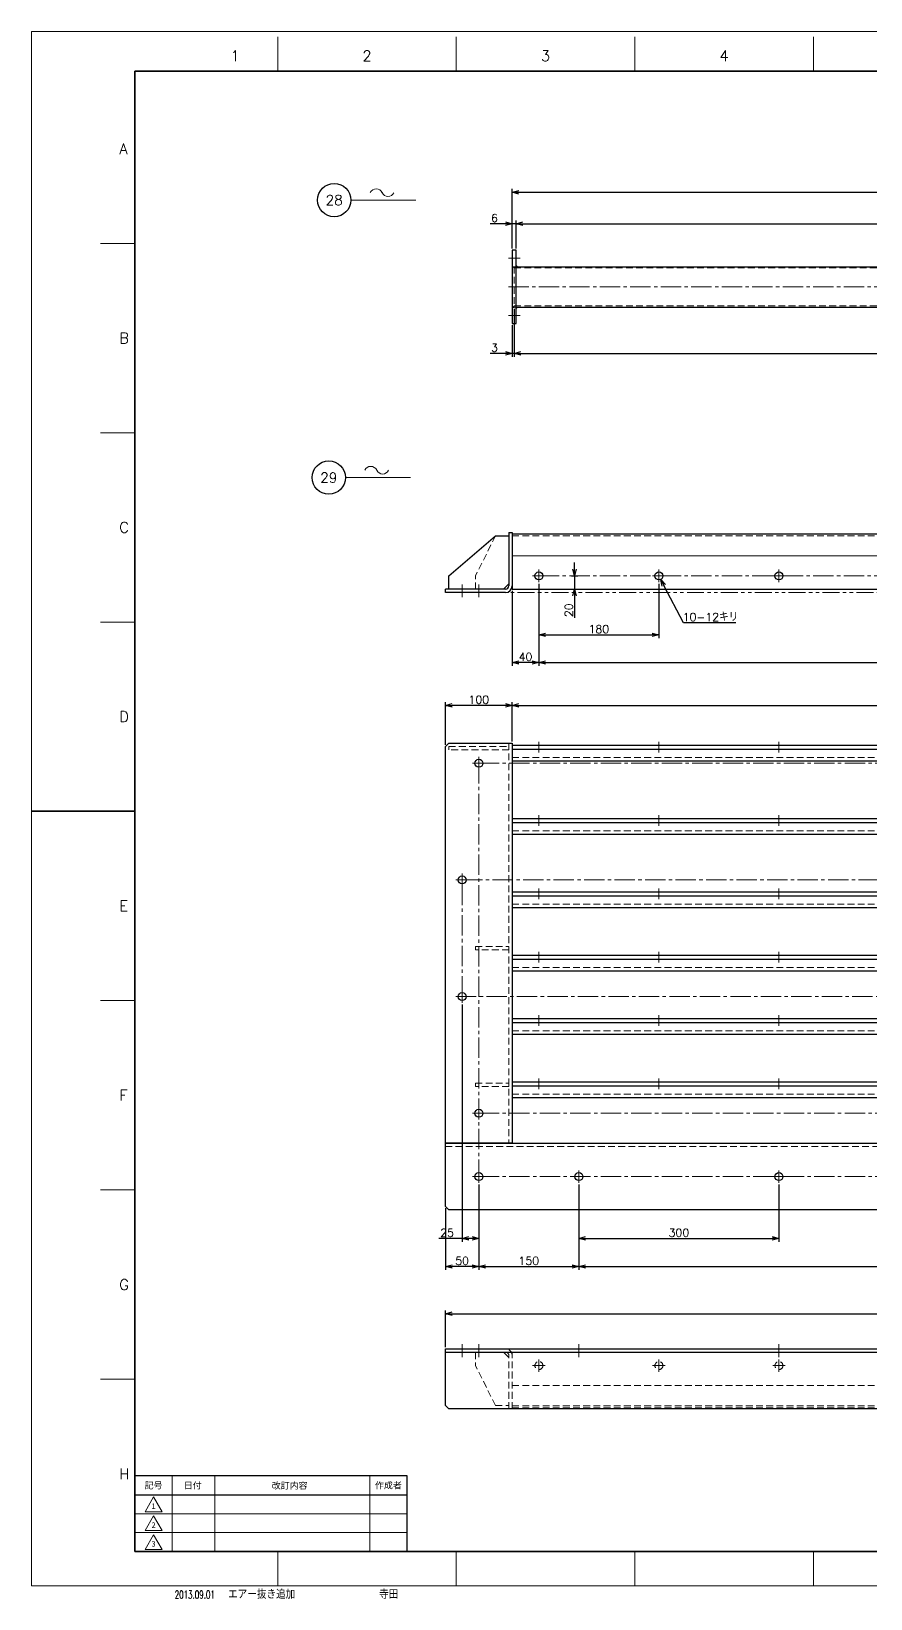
# Model space of a CAD drawing. Header units: millimetres. Extents: x 0 to 3313, y -19 to 2332.
# Drawn here: x 0 to 1259, y -19 to 2332 of the extents above; entities that cross this region are included whole.
import ezdxf
from ezdxf import colors
from ezdxf.entities.mleader import LeaderData, LeaderLine
from ezdxf.enums import TextEntityAlignment as Align
from ezdxf.math import Vec2, Vec3

# ---------------------------------------------------------------- set-up
doc = ezdxf.new("R2010")
doc.units = ezdxf.units.MM
doc.header["$LTSCALE"] = 1.6
doc.header["$PDMODE"] = 99
doc.header["$PDSIZE"] = 1
for name, pattern in [('CENTER2', [28.575, 19.05, -3.175, 3.175, -3.175]), ('HIDDEN', [9.525, 6.35, -3.175]), ('PHANTOM2', [31.75, 15.875, -3.175, 3.175, -3.175, 3.175, -3.175])]:
    doc.linetypes.add(name, pattern=pattern)
for name, color, linetype, lineweight in [('04_HIDDEN', 2, 'HIDDEN', 13), ('05_CENTER', 4, 'CENTER2', 13), ('06_PHANTOM', 2, 'PHANTOM2', 13), ('08_DIM', 3, 'Continuous', 13), ('90_FRAME', 5, 'Continuous', 35)]:
    doc.layers.add(name, color=color, linetype=linetype, lineweight=lineweight)
doc.layers.add('91_BLANK', color=5, linetype='Continuous', lineweight=0, plot=False)
doc.styles.add('KSS_TXT', font='txt.shx', dxfattribs={"bigfont": 'extfont2.shx'})
doc.styles.add('MS_G', font='MS Gothic.ttf')
doc.styles.get("Standard").update_dxf_attribs({"font": 'txt.shx', "bigfont": 'extfont2.shx'})
doc.styles.add('表題用', font='MS PGothic.ttf')
doc.dimstyles.new('KSS_DIM', dxfattribs={"dimscale": 4, "dimtxt": 3, "dimasz": 2.5, "dimexe": 1.25, "dimexo": 0.625, "dimtad": 1, "dimdsep": 46, "dimtxsty": 'KSS_TXT', "dimblk": 'OPEN30', "dimcen": 0, "dimazin": 2, "dimtfac": 0.75, "dimtmove": 0, "dimatfit": 3, "dimldrblk": 'OPEN30', "dimfxl": 1.25, "dimtolj": 1, "dimarcsym": 0})
doc.dimstyles.new('KSS_DIM$3', dxfattribs={"dimscale": 4, "dimtxt": 3, "dimasz": 2.5, "dimexe": 1.25, "dimexo": 0.625, "dimtad": 1, "dimtih": 1, "dimtoh": 1, "dimdsep": 46, "dimtxsty": 'KSS_TXT', "dimblk": 'OPEN30', "dimcen": 0, "dimazin": 2, "dimtfac": 0.75, "dimtofl": 0, "dimtmove": 0, "dimatfit": 3, "dimldrblk": 'OPEN30', "dimfxl": 1.25, "dimtolj": 1, "dimarcsym": 0})

# ---------------------------------------------------------------- blocks, each defined once
blk = doc.blocks.new('AM_BALLOON1')
at = {"transparency": 16777216}
blk.add_circle((0, 0), 5, dxfattribs=at)
blk.add_attdef('B_NUMBER', text='', height=3, dxfattribs=at).set_placement((0, 0), align=Align.MIDDLE_CENTER)
blk = doc.blocks.new('_OPEN')
at = {"color": 0, "linetype": 'ByBlock'}
for p, q in [((-1, 0.17), (0, 0)), ((0, 0), (-1, -0.17)), ((0, 0), (-1, 0))]:
    blk.add_line(p, q, dxfattribs=at)
blk = doc.blocks.new('p1ba05')
for centre, start, end in [((-2.95, 0.29), 24.2276, 155.5758), ((0, 1.62), 204.2276, 335.5758)]:
    blk.add_arc(centre, 1.62, start, end)
blk = doc.blocks.new('_Open30')
at = {"color": 0, "linetype": 'ByBlock', "lineweight": -2}
for p, q in [((-1, 0.27), (0, 0)), ((0, 0), (-1, -0.27)), ((0, 0), (-1, 0))]:
    blk.add_line(p, q, dxfattribs=at)
blk = doc.blocks.new('*D8')
at = {"layer": '08_DIM', "color": 0, "lineweight": -2, "transparency": 16777216}
for p, q in [((721.1, 2005.9), (721.1, 2048.2)), ((727.1, 2005.9), (727.1, 2048.2)), ((711.1, 2043.2), (688.1, 2043.2)), ((727.1, 2043.2), (721.1, 2043.2)), ((737.1, 2043.2), (747.1, 2043.2))]:
    blk.add_line(p, q, dxfattribs=at)
at = {"layer": 'Defpoints', "color": 0, "transparency": 16777216}
for p in [(721.1, 2043.2), (721.1, 2003.4), (727.1, 2003.4)]:
    blk.add_point(p, dxfattribs=at)
at = {"layer": '08_DIM', "color": 0, "lineweight": -2, "transparency": 16777216, "xscale": 10, "yscale": 10, "zscale": 10}
blk.add_blockref('_Open30', (721.1, 2043.2), dxfattribs=at)
at = {"layer": '08_DIM', "color": 0, "lineweight": -2, "transparency": 16777216, "xscale": 10, "yscale": 10, "zscale": 10, "rotation": 180}
blk.add_blockref('_Open30', (727.1, 2043.2), dxfattribs=at)
at = {"layer": '08_DIM', "color": 0, "transparency": 16777216, "insert": (694.6, 2051.7), "char_height": 12, "attachment_point": 5, "style": 'KSS_TXT'}
blk.add_mtext('\\A1;6', dxfattribs=at)
blk = doc.blocks.new('*D9')
at = {"layer": '08_DIM', "color": 0, "lineweight": -2, "transparency": 16777216}
for p, q in [((721.1, 2005.9), (721.1, 2095.3)), ((2421.1, 2005.9), (2421.1, 2095.3)), ((731.1, 2090.3), (2411.1, 2090.3))]:
    blk.add_line(p, q, dxfattribs=at)
at = {"layer": 'Defpoints', "color": 0, "transparency": 16777216}
for p in [(2421.1, 2090.3), (721.1, 2003.4), (2421.1, 2003.4)]:
    blk.add_point(p, dxfattribs=at)
at = {"layer": '08_DIM', "color": 0, "lineweight": -2, "transparency": 16777216, "xscale": 10, "yscale": 10, "zscale": 10, "rotation": 180}
blk.add_blockref('_Open30', (721.1, 2090.3), dxfattribs=at)
at = {"layer": '08_DIM', "color": 0, "lineweight": -2, "transparency": 16777216, "xscale": 10, "yscale": 10, "zscale": 10}
blk.add_blockref('_Open30', (2421.1, 2090.3), dxfattribs=at)
at = {"layer": '08_DIM', "color": 0, "transparency": 16777216, "insert": (1571.1, 2098.8), "char_height": 12, "attachment_point": 5, "style": 'KSS_TXT'}
blk.add_mtext('1700{\\H10.000000;%%p0.5}', dxfattribs=at)
blk = doc.blocks.new('*D10')
at = {"layer": '08_DIM', "color": 0, "lineweight": -2, "transparency": 16777216}
for p, q in [((727.1, 2005.9), (727.1, 2048.2)), ((2415.1, 2005.9), (2415.1, 2048.2)), ((737.1, 2043.2), (2405.1, 2043.2))]:
    blk.add_line(p, q, dxfattribs=at)
at = {"layer": 'Defpoints', "color": 0, "transparency": 16777216}
for p in [(2415.1, 2043.2), (727.1, 2003.4), (2415.1, 2003.4)]:
    blk.add_point(p, dxfattribs=at)
at = {"layer": '08_DIM', "color": 0, "lineweight": -2, "transparency": 16777216, "xscale": 10, "yscale": 10, "zscale": 10, "rotation": 180}
blk.add_blockref('_Open30', (727.1, 2043.2), dxfattribs=at)
at = {"layer": '08_DIM', "color": 0, "lineweight": -2, "transparency": 16777216, "xscale": 10, "yscale": 10, "zscale": 10}
blk.add_blockref('_Open30', (2415.1, 2043.2), dxfattribs=at)
at = {"layer": '08_DIM', "color": 0, "transparency": 16777216, "insert": (1571.1, 2051.7), "char_height": 12, "attachment_point": 5, "style": 'KSS_TXT'}
blk.add_mtext('\\A1;(1688)', dxfattribs=at)
blk = doc.blocks.new('*D11')
at = {"layer": '08_DIM', "color": 0, "lineweight": -2, "transparency": 16777216}
for p, q in [((724.1, 1915.7), (724.1, 1843.7)), ((721.1, 1890.9), (721.1, 1843.7)), ((711.1, 1848.7), (688.1, 1848.7)), ((724.1, 1848.7), (721.1, 1848.7)), ((734.1, 1848.7), (744.1, 1848.7))]:
    blk.add_line(p, q, dxfattribs=at)
at = {"layer": 'Defpoints', "color": 0, "transparency": 16777216}
for p in [(724.1, 1918.2), (721.1, 1893.4), (721.1, 1848.7)]:
    blk.add_point(p, dxfattribs=at)
at = {"layer": '08_DIM', "color": 0, "lineweight": -2, "transparency": 16777216, "xscale": 10, "yscale": 10, "zscale": 10}
blk.add_blockref('_Open30', (721.1, 1848.7), dxfattribs=at)
at = {"layer": '08_DIM', "color": 0, "lineweight": -2, "transparency": 16777216, "xscale": 10, "yscale": 10, "zscale": 10, "rotation": 180}
blk.add_blockref('_Open30', (724.1, 1848.7), dxfattribs=at)
at = {"layer": '08_DIM', "color": 0, "transparency": 16777216, "insert": (694.6, 1857.2), "char_height": 12, "attachment_point": 5, "style": 'KSS_TXT'}
blk.add_mtext('\\A1;3', dxfattribs=at)
blk = doc.blocks.new('*D12')
at = {"layer": '08_DIM', "color": 0, "lineweight": -2, "transparency": 16777216}
for p, q in [((724.1, 1915.7), (724.1, 1843.7)), ((2418.1, 1915.7), (2418.1, 1843.7)), ((734.1, 1848.7), (2408.1, 1848.7))]:
    blk.add_line(p, q, dxfattribs=at)
at = {"layer": 'Defpoints', "color": 0, "transparency": 16777216}
for p in [(724.1, 1918.2), (2418.1, 1918.2), (2418.1, 1848.7)]:
    blk.add_point(p, dxfattribs=at)
at = {"layer": '08_DIM', "color": 0, "lineweight": -2, "transparency": 16777216, "xscale": 10, "yscale": 10, "zscale": 10, "rotation": 180}
blk.add_blockref('_Open30', (724.1, 1848.7), dxfattribs=at)
at = {"layer": '08_DIM', "color": 0, "lineweight": -2, "transparency": 16777216, "xscale": 10, "yscale": 10, "zscale": 10}
blk.add_blockref('_Open30', (2418.1, 1848.7), dxfattribs=at)
at = {"layer": '08_DIM', "color": 0, "transparency": 16777216, "insert": (1571.1, 1857.2), "char_height": 12, "attachment_point": 5, "style": 'KSS_TXT'}
blk.add_mtext('\\A1;1694', dxfattribs=at)
blk = doc.blocks.new('*D19')
at = {"layer": '08_DIM', "color": 0, "lineweight": -2, "transparency": 16777216}
for p, q in [((721, 1492.4), (721, 1380)), ((761, 1503), (761, 1380)), ((751, 1385), (731, 1385))]:
    blk.add_line(p, q, dxfattribs=at)
at = {"layer": 'Defpoints', "color": 0, "transparency": 16777216}
for p in [(761, 1505.5), (721, 1494.9), (721, 1385)]:
    blk.add_point(p, dxfattribs=at)
at = {"layer": '08_DIM', "color": 0, "lineweight": -2, "transparency": 16777216, "xscale": 10, "yscale": 10, "zscale": 10, "rotation": 180}
blk.add_blockref('_Open30', (721, 1385), dxfattribs=at)
at = {"layer": '08_DIM', "color": 0, "lineweight": -2, "transparency": 16777216, "xscale": 10, "yscale": 10, "zscale": 10}
blk.add_blockref('_Open30', (761, 1385), dxfattribs=at)
at = {"layer": '08_DIM', "color": 0, "transparency": 16777216, "insert": (741, 1393.5), "char_height": 12, "attachment_point": 5, "style": 'KSS_TXT'}
blk.add_mtext('\\A1;40', dxfattribs=at)
blk = doc.blocks.new('*D20')
at = {"layer": '08_DIM', "color": 0, "lineweight": -2, "transparency": 16777216}
for p, q in [((761, 1503), (761, 1421.5)), ((941, 1503), (941, 1421.5)), ((771, 1426.5), (931, 1426.5))]:
    blk.add_line(p, q, dxfattribs=at)
at = {"layer": 'Defpoints', "color": 0, "transparency": 16777216}
for p in [(761, 1505.5), (941, 1505.5), (941, 1426.5)]:
    blk.add_point(p, dxfattribs=at)
at = {"layer": '08_DIM', "color": 0, "lineweight": -2, "transparency": 16777216, "xscale": 10, "yscale": 10, "zscale": 10, "rotation": 180}
blk.add_blockref('_Open30', (761, 1426.5), dxfattribs=at)
at = {"layer": '08_DIM', "color": 0, "lineweight": -2, "transparency": 16777216, "xscale": 10, "yscale": 10, "zscale": 10}
blk.add_blockref('_Open30', (941, 1426.5), dxfattribs=at)
at = {"layer": '08_DIM', "color": 0, "transparency": 16777216, "insert": (851, 1435), "char_height": 12, "attachment_point": 5, "style": 'KSS_TXT'}
blk.add_mtext('\\A1;180', dxfattribs=at)
blk = doc.blocks.new('*D21')
at = {"layer": '08_DIM', "color": 0, "lineweight": -2, "transparency": 16777216}
for p, q in [((761, 1503), (761, 1380)), ((2381, 1503), (2381, 1380)), ((771, 1385), (2371, 1385))]:
    blk.add_line(p, q, dxfattribs=at)
at = {"layer": 'Defpoints', "color": 0, "transparency": 16777216}
for p in [(761, 1505.5), (2381, 1505.5), (2381, 1385)]:
    blk.add_point(p, dxfattribs=at)
at = {"layer": '08_DIM', "color": 0, "lineweight": -2, "transparency": 16777216, "xscale": 10, "yscale": 10, "zscale": 10, "rotation": 180}
blk.add_blockref('_Open30', (761, 1385), dxfattribs=at)
at = {"layer": '08_DIM', "color": 0, "lineweight": -2, "transparency": 16777216, "xscale": 10, "yscale": 10, "zscale": 10}
blk.add_blockref('_Open30', (2381, 1385), dxfattribs=at)
at = {"layer": '08_DIM', "color": 0, "transparency": 16777216, "insert": (1571, 1393.5), "char_height": 12, "attachment_point": 5, "style": 'KSS_TXT'}
blk.add_mtext('\\A1;9x180=1620', dxfattribs=at)
blk = doc.blocks.new('*D23')
at = {"layer": '08_DIM', "color": 0, "lineweight": -2, "transparency": 16777216}
for p, q in [((621, 1261.4), (621, 1325.7)), ((711, 1320.7), (631, 1320.7)), ((721, 1266.4), (721, 1325.7))]:
    blk.add_line(p, q, dxfattribs=at)
at = {"layer": 'Defpoints', "color": 0, "transparency": 16777216}
for p in [(621, 1320.7), (621, 1258.9), (721, 1263.9)]:
    blk.add_point(p, dxfattribs=at)
at = {"layer": '08_DIM', "color": 0, "lineweight": -2, "transparency": 16777216, "xscale": 10, "yscale": 10, "zscale": 10, "rotation": 180}
blk.add_blockref('_Open30', (621, 1320.7), dxfattribs=at)
at = {"layer": '08_DIM', "color": 0, "lineweight": -2, "transparency": 16777216, "xscale": 10, "yscale": 10, "zscale": 10}
blk.add_blockref('_Open30', (721, 1320.7), dxfattribs=at)
at = {"layer": '08_DIM', "color": 0, "transparency": 16777216, "insert": (671, 1329.2), "char_height": 12, "attachment_point": 5, "style": 'KSS_TXT'}
blk.add_mtext('\\A1;100', dxfattribs=at)
blk = doc.blocks.new('*D24')
at = {"layer": '08_DIM', "color": 0, "lineweight": -2, "transparency": 16777216}
for p, q in [((721, 1266.4), (721, 1325.7)), ((731, 1320.7), (2411, 1320.7)), ((2421, 1266.4), (2421, 1325.7))]:
    blk.add_line(p, q, dxfattribs=at)
at = {"layer": 'Defpoints', "color": 0, "transparency": 16777216}
for p in [(2421, 1320.7), (721, 1263.9), (2421, 1263.9)]:
    blk.add_point(p, dxfattribs=at)
at = {"layer": '08_DIM', "color": 0, "lineweight": -2, "transparency": 16777216, "xscale": 10, "yscale": 10, "zscale": 10, "rotation": 180}
blk.add_blockref('_Open30', (721, 1320.7), dxfattribs=at)
at = {"layer": '08_DIM', "color": 0, "lineweight": -2, "transparency": 16777216, "xscale": 10, "yscale": 10, "zscale": 10}
blk.add_blockref('_Open30', (2421, 1320.7), dxfattribs=at)
at = {"layer": '08_DIM', "color": 0, "transparency": 16777216, "insert": (1571, 1329.2), "char_height": 12, "attachment_point": 5, "style": 'KSS_TXT'}
blk.add_mtext('\\A1;1700', dxfattribs=at)
blk = doc.blocks.new('*D26')
at = {"layer": '08_DIM', "color": 0, "lineweight": -2, "transparency": 16777216}
for p, q in [((671, 602), (671, 474)), ((821, 602), (821, 474)), ((681, 479), (811, 479))]:
    blk.add_line(p, q, dxfattribs=at)
at = {"layer": 'Defpoints', "color": 0, "transparency": 16777216}
for p in [(671, 604.5), (821, 604.5), (821, 479)]:
    blk.add_point(p, dxfattribs=at)
at = {"layer": '08_DIM', "color": 0, "lineweight": -2, "transparency": 16777216, "xscale": 10, "yscale": 10, "zscale": 10, "rotation": 180}
blk.add_blockref('_Open30', (671, 479), dxfattribs=at)
at = {"layer": '08_DIM', "color": 0, "lineweight": -2, "transparency": 16777216, "xscale": 10, "yscale": 10, "zscale": 10}
blk.add_blockref('_Open30', (821, 479), dxfattribs=at)
at = {"layer": '08_DIM', "color": 0, "transparency": 16777216, "insert": (746, 487.5), "char_height": 12, "attachment_point": 5, "style": 'KSS_TXT'}
blk.add_mtext('\\A1;150', dxfattribs=at)
blk = doc.blocks.new('*D27')
at = {"layer": '08_DIM', "color": 0, "lineweight": -2, "transparency": 16777216}
for p, q in [((821, 602), (821, 516.1)), ((1121, 602), (1121, 516.1)), ((831, 521.1), (1111, 521.1))]:
    blk.add_line(p, q, dxfattribs=at)
at = {"layer": 'Defpoints', "color": 0, "transparency": 16777216}
for p in [(821, 604.5), (1121, 604.5), (1121, 521.1)]:
    blk.add_point(p, dxfattribs=at)
at = {"layer": '08_DIM', "color": 0, "lineweight": -2, "transparency": 16777216, "xscale": 10, "yscale": 10, "zscale": 10, "rotation": 180}
blk.add_blockref('_Open30', (821, 521.1), dxfattribs=at)
at = {"layer": '08_DIM', "color": 0, "lineweight": -2, "transparency": 16777216, "xscale": 10, "yscale": 10, "zscale": 10}
blk.add_blockref('_Open30', (1121, 521.1), dxfattribs=at)
at = {"layer": '08_DIM', "color": 0, "transparency": 16777216, "insert": (971, 529.6), "char_height": 12, "attachment_point": 5, "style": 'KSS_TXT'}
blk.add_mtext('\\A1;300', dxfattribs=at)
blk = doc.blocks.new('*D28')
at = {"layer": '08_DIM', "color": 0, "lineweight": -2, "transparency": 16777216}
for p, q in [((821, 602), (821, 474)), ((2321, 602), (2321, 474)), ((831, 479), (2311, 479))]:
    blk.add_line(p, q, dxfattribs=at)
at = {"layer": 'Defpoints', "color": 0, "transparency": 16777216}
for p in [(821, 604.5), (2321, 604.5), (2321, 479)]:
    blk.add_point(p, dxfattribs=at)
at = {"layer": '08_DIM', "color": 0, "lineweight": -2, "transparency": 16777216, "xscale": 10, "yscale": 10, "zscale": 10, "rotation": 180}
blk.add_blockref('_Open30', (821, 479), dxfattribs=at)
at = {"layer": '08_DIM', "color": 0, "lineweight": -2, "transparency": 16777216, "xscale": 10, "yscale": 10, "zscale": 10}
blk.add_blockref('_Open30', (2321, 479), dxfattribs=at)
at = {"layer": '08_DIM', "color": 0, "transparency": 16777216, "insert": (1571, 487.5), "char_height": 12, "attachment_point": 5, "style": 'KSS_TXT'}
blk.add_mtext('\\A1;5x300=1500', dxfattribs=at)
blk = doc.blocks.new('*D30')
at = {"layer": '08_DIM', "color": 0, "lineweight": -2, "transparency": 16777216}
for p, q in [((646, 872), (646, 516.1)), ((671, 602), (671, 516.1)), ((646, 521.1), (611, 521.1)), ((661, 521.1), (656, 521.1))]:
    blk.add_line(p, q, dxfattribs=at)
at = {"layer": 'Defpoints', "color": 0, "transparency": 16777216}
for p in [(646, 874.5), (671, 604.5), (646, 521.1)]:
    blk.add_point(p, dxfattribs=at)
at = {"layer": '08_DIM', "color": 0, "lineweight": -2, "transparency": 16777216, "xscale": 10, "yscale": 10, "zscale": 10, "rotation": 180}
blk.add_blockref('_Open30', (646, 521.1), dxfattribs=at)
at = {"layer": '08_DIM', "color": 0, "lineweight": -2, "transparency": 16777216, "xscale": 10, "yscale": 10, "zscale": 10}
blk.add_blockref('_Open30', (671, 521.1), dxfattribs=at)
at = {"layer": '08_DIM', "color": 0, "transparency": 16777216, "insert": (623.5, 529.6), "char_height": 12, "attachment_point": 5, "style": 'KSS_TXT'}
blk.add_mtext('\\A1;25', dxfattribs=at)
blk = doc.blocks.new('*D52')
at = {"layer": '08_DIM', "color": 0, "lineweight": -2, "transparency": 16777216}
for p, q in [((814.5, 1524.9), (814.5, 1534.9)), ((810.2, 1514.9), (819.5, 1514.9)), ((814.5, 1514.9), (814.5, 1494.9)), ((810.2, 1494.9), (819.5, 1494.9)), ((814.5, 1484.9), (814.5, 1451.9))]:
    blk.add_line(p, q, dxfattribs=at)
at = {"layer": 'Defpoints', "color": 0, "transparency": 16777216}
for p in [(807.7, 1514.9), (807.7, 1494.9), (814.5, 1494.9)]:
    blk.add_point(p, dxfattribs=at)
at = {"layer": '08_DIM', "color": 0, "lineweight": -2, "transparency": 16777216, "xscale": 10, "yscale": 10, "zscale": 10}
for p, rotation in [((814.5, 1514.9), 270), ((814.5, 1494.9), 90)]:
    blk.add_blockref('_Open30', p, dxfattribs=dict(at, rotation=rotation))
at = {"layer": '08_DIM', "color": 0, "transparency": 16777216, "insert": (806, 1463.4), "char_height": 12, "attachment_point": 5, "rotation": 90, "style": 'KSS_TXT'}
blk.add_mtext('\\A1;20', dxfattribs=at)
blk = doc.blocks.new('*D53')
at = {"layer": '08_DIM', "color": 0, "lineweight": -2, "transparency": 16777216}
for p, q in [((978.1, 1444.5), (948.5, 1500.7)), ((1056.2, 1444.5), (978.1, 1444.5))]:
    blk.add_line(p, q, dxfattribs=at)
at = {"layer": 'Defpoints', "color": 0, "transparency": 16777216}
for p in [(938.2, 1520.2), (943.8, 1509.6)]:
    blk.add_point(p, dxfattribs=at)
at = {"layer": '08_DIM', "color": 0, "lineweight": -2, "transparency": 16777216, "xscale": 10, "yscale": 10, "zscale": 10, "rotation": 117.8034858325621}
blk.add_blockref('_Open30', (943.8, 1509.6), dxfattribs=at)
at = {"layer": '08_DIM', "color": 0, "transparency": 16777216, "insert": (1018.4, 1453), "char_height": 12, "attachment_point": 5, "style": 'KSS_TXT'}
blk.add_mtext('\\A1;10-12キリ', dxfattribs=at)
blk = doc.blocks.new('*D63')
at = {"layer": '08_DIM', "color": 0, "lineweight": -2, "transparency": 16777216}
for p, q in [((621, 357.9), (621, 413.1)), ((631, 408.1), (2511, 408.1)), ((2521, 357.9), (2521, 413.1))]:
    blk.add_line(p, q, dxfattribs=at)
at = {"layer": 'Defpoints', "color": 0, "transparency": 16777216}
for p in [(2521, 408.1), (621, 355.4), (2521, 355.4)]:
    blk.add_point(p, dxfattribs=at)
at = {"layer": '08_DIM', "color": 0, "lineweight": -2, "transparency": 16777216, "xscale": 10, "yscale": 10, "zscale": 10, "rotation": 180}
blk.add_blockref('_Open30', (621, 408.1), dxfattribs=at)
at = {"layer": '08_DIM', "color": 0, "lineweight": -2, "transparency": 16777216, "xscale": 10, "yscale": 10, "zscale": 10}
blk.add_blockref('_Open30', (2521, 408.1), dxfattribs=at)
at = {"layer": '08_DIM', "color": 0, "transparency": 16777216, "insert": (1571, 416.6), "char_height": 12, "attachment_point": 5, "style": 'KSS_TXT'}
blk.add_mtext('\\A1;1900', dxfattribs=at)
blk = doc.blocks.new('*D74')
at = {"layer": '08_DIM', "color": 0, "lineweight": -2, "transparency": 16777216}
for p, q in [((671, 602), (671, 474)), ((621, 566.4), (621, 474)), ((661, 479), (631, 479))]:
    blk.add_line(p, q, dxfattribs=at)
at = {"layer": 'Defpoints', "color": 0, "transparency": 16777216}
for p in [(671, 604.5), (621, 568.9), (621, 479)]:
    blk.add_point(p, dxfattribs=at)
at = {"layer": '08_DIM', "color": 0, "lineweight": -2, "transparency": 16777216, "xscale": 10, "yscale": 10, "zscale": 10, "rotation": 180}
blk.add_blockref('_Open30', (621, 479), dxfattribs=at)
at = {"layer": '08_DIM', "color": 0, "lineweight": -2, "transparency": 16777216, "xscale": 10, "yscale": 10, "zscale": 10}
blk.add_blockref('_Open30', (671, 479), dxfattribs=at)
at = {"layer": '08_DIM', "color": 0, "transparency": 16777216, "insert": (646, 487.5), "char_height": 12, "attachment_point": 5, "style": 'KSS_TXT'}
blk.add_mtext('\\A1;50', dxfattribs=at)

msp = doc.modelspace()

# ---------------------------------------------------------------- linework, layer by layer
at = {"color": 0}
for p, q in [((727.077, 1978.698), (2415.077, 1978.698)), ((727.077, 1918.198), (2415.077, 1918.198)), ((716.024, 1579.887), (716.024, 1499.887)), ((716.024, 1579.887), (721.024, 1579.887)), ((721.024, 1579.887), (721.024, 1494.887)), ((721.024, 1578.198), (2421.024, 1578.198)), ((711.024, 1494.887), (621.024, 1494.887)), ((621.024, 1489.887), (621.024, 1494.887)), ((711.024, 1489.887), (621.024, 1489.887)), ((721.024, 1494.887), (2421.024, 1494.887)), ((721.024, 1260.88), (2421.024, 1260.88)), ((721.024, 1254.88), (2421.024, 1254.88)), ((721.027, 1237.381), (2421.027, 1237.381)), ((721.023, 1150.88), (2421.023, 1150.88)), ((721.023, 1144.88), (2421.023, 1144.88)), ((721.027, 1127.381), (2421.027, 1127.381)), ((721.023, 1040.88), (2421.023, 1040.88)), ((721.023, 1034.88), (2421.023, 1034.88)), ((721.026, 1017.381), (2421.026, 1017.381)), ((721.022, 945.88), (2421.022, 945.88)), ((721.022, 939.88), (2421.022, 939.88)), ((721.025, 922.381), (2421.025, 922.381)), ((721.021, 850.88), (2421.021, 850.88)), ((721.021, 844.88), (2421.021, 844.88)), ((721.025, 827.381), (2421.025, 827.381)), ((721.021, 755.88), (2421.021, 755.88)), ((721.021, 749.88), (2421.021, 749.88)), ((721.024, 732.381), (2421.024, 732.381)), ((621.024, 350.386), (2521.024, 350.386))]:
    msp.add_line(p, q, dxfattribs=at)
for points in [[(721.077, 1893.448), (727.077, 1893.448), (727.077, 2003.448), (721.077, 2003.448)], [(708.024, 1494.887), (626.024, 1494.887), (626.024, 1514.887), (696.024, 1574.887), (716.024, 1574.887), (716.024, 1502.887)], [(721.024, 1263.881), (721.024, 663.881), (621.024, 663.881), (621.024, 1258.881), (626.024, 1263.881)], [(621.024, 663.881), (2521.024, 663.881), (2521.024, 568.881), (2516.024, 563.881), (626.024, 563.881), (621.024, 568.881)], [(621.024, 355.386), (2521.024, 355.386), (2521.024, 270.386), (2516.024, 265.386), (626.024, 265.386), (621.024, 270.386)]]:
    msp.add_lwpolyline(points, close=True, dxfattribs=at)
at = {"color": 3}
for points in [[(724.077, 1978.698), (724.077, 1977.198), (722.577, 1978.698), (722.577, 1978.698)], [(727.077, 1978.698), (729.077, 1978.698), (729.077, 1978.698), (727.077, 1980.698)], [(724.077, 1918.198), (724.077, 1919.698), (722.577, 1918.198), (722.577, 1918.198)], [(727.077, 1918.198), (729.077, 1918.198), (729.077, 1918.198), (727.077, 1916.198)]]:
    msp.add_lwpolyline(points, close=True, dxfattribs=at)
at = {"color": 0}
for centre in [(761.024, 1514.887), (941.024, 1514.887), (1121.024, 1514.887), (671.024, 1233.88), (646.024, 1058.88), (646.024, 883.88), (671.024, 708.88), (671.024, 613.881), (821.024, 613.881), (1121.024, 613.881)]:
    msp.add_circle(centre, 6, dxfattribs=at)
for radius in [10, 5]:
    msp.add_arc((711.024, 1499.887), radius, 270, 0, dxfattribs=at)
at = {"layer": '04_HIDDEN'}
for p, q in [((721.077, 1978.698), (727.077, 1978.698)), ((724.077, 1978.698), (724.077, 1918.198)), ((724.077, 1977.048), (2418.077, 1977.048)), ((721.077, 1918.198), (727.077, 1918.198)), ((724.077, 1919.848), (2418.077, 1919.848)), ((721.024, 1575.148), (2421.024, 1575.148)), ((696.024, 1574.887), (666.024, 1514.887)), ((666.024, 1494.887), (666.024, 1514.887)), ((716.024, 1263.881), (716.024, 663.881)), ((721.024, 1242.577), (2421.024, 1242.577)), ((721.023, 1132.577), (2421.023, 1132.577)), ((721.023, 1022.577), (2421.023, 1022.577)), ((721.022, 927.577), (2421.022, 927.577)), ((721.021, 832.577), (2421.021, 832.577)), ((721.021, 737.577), (2421.021, 737.577)), ((621.024, 658.881), (2521.024, 658.881)), ((711.024, 355.386), (621.024, 355.386)), ((621.024, 355.386), (621.024, 350.386)), ((711.024, 350.386), (621.024, 350.386)), ((666.024, 350.386), (666.024, 330.386)), ((696.024, 270.386), (666.024, 330.386)), ((716.024, 342.386), (708.024, 350.386)), ((716.024, 265.386), (716.024, 345.386)), ((721.024, 265.386), (721.024, 350.386)), ((721.024, 350.386), (2421.024, 350.386)), ((696.024, 270.386), (716.024, 270.386)), ((716.024, 265.386), (721.024, 265.386)), ((721.024, 270.125), (2421.024, 270.125)), ((721.024, 267.075), (2421.024, 267.075))]:
    msp.add_line(p, q, dxfattribs=at)
at = {"layer": '04_HIDDEN', "color": 3}
msp.add_line((721.024, 300.386), (2421.024, 300.386), dxfattribs=at)
at = {"layer": '04_HIDDEN'}
for points in [[(716.024, 1258.88), (716.024, 1253.88), (626.024, 1253.88), (626.024, 1258.88)], [(716.024, 958.88), (716.024, 953.88), (666.024, 953.88), (666.024, 958.88)], [(716.024, 753.88), (716.024, 748.88), (666.024, 748.88), (666.024, 753.88)]]:
    msp.add_lwpolyline(points, close=True, dxfattribs=at)
for centre in [(761.024, 330.386), (941.024, 330.386), (1121.024, 330.386)]:
    msp.add_circle(centre, 6, dxfattribs=at)
for radius in [10, 5]:
    msp.add_arc((711.024, 345.386), radius, 0, 90, dxfattribs=at)
at = {"layer": '05_CENTER'}
for p, q in [((715.285, 1991.448), (732.763, 1991.448)), ((715.285, 1948.448), (2426.763, 1948.448)), ((715.338, 1905.448), (732.817, 1905.448)), ((751.683, 1514.887), (770.365, 1514.887)), ((761.024, 1505.546), (761.024, 1524.228)), ((761.024, 1514.887), (2381.024, 1514.887)), ((931.683, 1514.887), (950.365, 1514.887)), ((941.024, 1505.546), (941.024, 1524.228)), ((1111.683, 1514.887), (1130.365, 1514.887)), ((1121.024, 1505.546), (1121.024, 1524.228)), ((646.024, 1482.789), (646.024, 1502.075)), ((671.024, 1482.789), (671.024, 1502.075)), ((761.024, 1266.027), (761.024, 1249.817)), ((941.024, 1266.027), (941.024, 1249.817)), ((1121.024, 1266.027), (1121.024, 1249.817)), ((661.683, 1233.88), (680.365, 1233.88)), ((671.024, 1224.539), (671.024, 1243.221)), ((671.024, 1233.88), (671.024, 613.881)), ((671.024, 1233.88), (2471.024, 1233.88)), ((761.023, 1156.027), (761.023, 1139.817)), ((941.023, 1156.027), (941.023, 1139.817)), ((1121.023, 1156.027), (1121.023, 1139.817)), ((636.683, 1058.88), (655.365, 1058.88)), ((646.024, 1049.539), (646.024, 1068.221)), ((761.023, 1046.027), (761.023, 1029.817)), ((941.023, 1046.027), (941.023, 1029.817)), ((1121.023, 1046.027), (1121.023, 1029.817)), ((761.022, 951.027), (761.022, 934.817)), ((941.022, 951.027), (941.022, 934.817)), ((1121.022, 951.027), (1121.022, 934.817)), ((636.683, 883.88), (655.365, 883.88)), ((646.024, 874.539), (646.024, 893.221)), ((761.021, 856.027), (761.021, 839.817)), ((941.021, 856.027), (941.021, 839.817)), ((1121.021, 856.027), (1121.021, 839.817)), ((761.021, 761.027), (761.021, 744.817)), ((941.021, 761.027), (941.021, 744.817)), ((1121.021, 761.027), (1121.021, 744.817)), ((661.683, 708.88), (680.365, 708.88)), ((671.024, 699.539), (671.024, 718.221)), ((671.024, 708.88), (2471.024, 708.88)), ((661.683, 613.881), (680.365, 613.881)), ((671.024, 604.54), (671.024, 623.222)), ((671.024, 613.881), (2471.024, 613.881)), ((811.683, 613.881), (830.365, 613.881)), ((821.024, 604.54), (821.024, 623.222)), ((1111.683, 613.881), (1130.365, 613.881)), ((1121.024, 604.54), (1121.024, 623.222)), ((646.024, 362.483), (646.024, 343.197)), ((671.024, 362.483), (671.024, 343.197)), ((821.024, 362.483), (821.024, 343.197)), ((1121.024, 362.483), (1121.024, 343.197)), ((751.683, 330.386), (770.365, 330.386)), ((761.024, 339.727), (761.024, 321.045)), ((931.683, 330.386), (950.365, 330.386)), ((941.024, 339.727), (941.024, 321.045)), ((1111.683, 330.386), (1130.365, 330.386)), ((1121.024, 339.727), (1121.024, 321.045))]:
    msp.add_line(p, q, dxfattribs=at)
msp.add_lwpolyline([(2495.973, 883.88), (646.024, 883.88), (646.024, 1058.88), (2495.973, 1058.88)], close=True, dxfattribs=at)
at = {"layer": '06_PHANTOM'}
msp.add_line((2431.024, 1489.887), (711.024, 1489.887), dxfattribs=at)
at = {"layer": '08_DIM'}
for p, q in [((479.139, 2078.503), (576.745, 2078.503)), ((471.059, 1662.236), (568.665, 1662.236)), ((721.024, 1544.887), (2421.024, 1544.887))]:
    msp.add_line(p, q, dxfattribs=at)
at = {"layer": '90_FRAME', "color": 4, "lineweight": 13}
for p, q in [((369.502, 2271.831), (369.502, 2323.679)), ((637.235, 2271.831), (637.235, 2323.679)), ((904.969, 2271.831), (904.969, 2323.679)), ((1172.702, 2271.831), (1172.702, 2323.679)), ((155.384, 2013.69), (103.536, 2013.69)), ((155.384, 1729.701), (103.536, 1729.701)), ((155.384, 1445.713), (103.536, 1445.713)), ((155.384, 877.735), (103.536, 877.735)), ((155.384, 593.746), (103.536, 593.746)), ((155.384, 309.757), (103.536, 309.757)), ((369.502, 0), (369.502, 51.616)), ((637.235, 0), (637.235, 51.616)), ((904.969, 0), (904.969, 51.616)), ((1172.702, 0), (1172.702, 51.616))]:
    msp.add_line(p, q, dxfattribs=at)
at = {"layer": '90_FRAME'}
msp.add_line((0, 1161.724), (155.384, 1161.724), dxfattribs=at)
at = {"layer": '90_FRAME', "color": 0, "lineweight": 13}
for p, q in [((211.384, 51.616), (211.384, 164.759)), ((275.384, 51.616), (275.384, 164.759)), ((507.384, 51.616), (507.384, 164.759)), ((155.384, 108.187), (563.384, 108.187)), ((155.384, 79.902), (563.384, 79.902))]:
    msp.add_line(p, q, dxfattribs=at)
at = {"layer": '90_FRAME', "color": 0, "lineweight": 25}
msp.add_line((155.384, 136.473), (563.384, 136.473), dxfattribs=at)
at = {"layer": '90_FRAME'}
msp.add_lwpolyline([(155.384, 51.616), (3260.956, 51.616), (3260.956, 2271.831), (155.384, 2271.831)], close=True, dxfattribs=at)
at = {"layer": '90_FRAME', "color": 0, "lineweight": 25}
msp.add_lwpolyline([(155.384, 51.616), (563.384, 51.616), (563.384, 164.759), (155.384, 164.759)], close=True, dxfattribs=at)
at = {"layer": '90_FRAME', "color": 0, "lineweight": 13}
for points in [[(170.655, 111.192), (183.384, 133.238), (196.112, 111.192), (170.655, 111.192)], [(170.655, 82.906), (183.384, 104.952), (196.112, 82.906), (170.655, 82.906)], [(170.655, 54.62), (183.384, 76.667), (196.112, 54.62), (170.655, 54.62)]]:
    msp.add_lwpolyline(points, dxfattribs=at)
at = {"layer": '91_BLANK'}
msp.add_lwpolyline([(0, 0), (3312.803, 0), (3312.803, 2331.679), (0, 2331.679)], close=True, dxfattribs=at)

# ---------------------------------------------------------------- block references
at = {"layer": '08_DIM', "xscale": 6, "yscale": 6, "zscale": 6}
for p in [(534.788, 2083.973), (526.709, 1667.707)]:
    msp.add_blockref('p1ba05', p, dxfattribs=at)

# ---------------------------------------------------------------- texts
at = {"layer": '90_FRAME', "color": 0, "lineweight": 13, "style": 'KSS_TXT'}
for s, p in [('1', (305.507, 2282.158)), ('2', (503.368, 2282.158)), ('3', (771.102, 2282.158)), ('4', (1038.836, 2282.158))]:
    msp.add_text(s, height=16, dxfattribs=at).set_placement(p, align=Align.BOTTOM_CENTER)
for s, p in [('A', (131.829, 2155.685)), ('B', (131.829, 1871.696)), ('C', (131.829, 1587.707)), ('D', (131.829, 1303.718)), ('E', (131.829, 1019.729)), ('F', (131.829, 735.74)), ('G', (131.829, 451.752)), ('H', (131.829, 167.763))]:
    msp.add_text(s, height=16, dxfattribs=at).set_placement(p, align=Align.MIDDLE_LEFT)
at = {"layer": '90_FRAME', "color": 0, "style": '表題用'}
for s, p in [('記号', (183.384, 150.616)), ('日付', (242.01, 150.616)), ('作成者', (535.384, 150.616))]:
    msp.add_text(s, height=9.6, dxfattribs=at).set_placement(p, align=Align.MIDDLE_CENTER)
msp.add_text('改訂内容', height=9.6, dxfattribs=at).set_placement((387.384, 150.616), align=Align.MIDDLE)
at = {"layer": '90_FRAME', "color": 0, "lineweight": 13, "style": 'MS_G'}
for s, p in [('1', (183.384, 119.502)), ('2', (183.384, 91.216)), ('3', (183.384, 62.93))]:
    msp.add_text(s, height=8.486, dxfattribs=at).set_placement(p, align=Align.MIDDLE)
at = {"layer": '90_FRAME', "color": 3, "lineweight": 13, "width": 0.65}
msp.add_text('2013.09.01', height=12, dxfattribs=at).set_placement((214.968, -19.199))
at = {"layer": '90_FRAME', "color": 3, "lineweight": 13}
for s, p in [('エアー抜き追加', (294.935, -19.199)), ('寺田', (521.481, -19.199))]:
    msp.add_text(s, height=12, dxfattribs=at).set_placement(p)

# ---------------------------------------------------------------- dimensions: what is measured, and where the dimension line sits
at = {"layer": '08_DIM'}
for base, p1, p2, override, picture, middle in [((2421.077, 2090.297), (721.077, 2003.448), (2421.077, 2003.448), {"dimpost": '', "dimtol": 1, "dimlim": 0, "dimtp": 0.5, "dimtm": 0.5, "dimtfac": 0.833333, "dimtdec": 2, "dimtolj": 0, "dimtzin": 8, "dimarcsym": 1}, '*D9', (1571.077, 2098.797)), ((721.077, 2043.153), (727.077, 2003.448), (721.077, 2003.448), {"dimarcsym": 1}, '*D8', (694.577, 2051.653)), ((721.077, 1848.708), (724.077, 1918.198), (721.077, 1893.448), {"dimarcsym": 1}, '*D11', (694.577, 1857.208)), ((2418.077, 1848.708), (724.077, 1918.198), (2418.077, 1918.198), {"dimarcsym": 1}, '*D12', (1571.077, 1857.208)), ((721.024, 1384.992), (761.024, 1505.546), (721.024, 1494.887), {"dimarcsym": 1}, '*D19', (741.024, 1393.492)), ((941.024, 1426.457), (761.024, 1505.546), (941.024, 1505.546), {"dimarcsym": 1}, '*D20', (851.024, 1434.957)), ((621.024, 1320.702), (721.024, 1263.881), (621.024, 1258.881), {"dimarcsym": 1}, '*D23', (671.024, 1329.202)), ((2421.024, 1320.702), (721.024, 1263.881), (2421.024, 1263.881), {"dimarcsym": 1}, '*D24', (1571.024, 1329.202)), ((646.024, 521.073), (671.024, 604.54), (646.024, 874.539), {"dimarcsym": 1}, '*D30', (623.524, 529.573)), ((621.024, 479.017), (671.024, 604.54), (621.024, 568.881), {"dimarcsym": 1}, '*D74', (646.024, 487.517)), ((821.024, 479.017), (671.024, 604.54), (821.024, 604.54), {"dimarcsym": 1}, '*D26', (746.024, 487.517)), ((1121.024, 521.073), (821.024, 604.54), (1121.024, 604.54), {"dimarcsym": 1}, '*D27', (971.024, 529.573)), ((2521.024, 408.099), (621.024, 355.386), (2521.024, 355.386), {"dimarcsym": 1}, '*D63', (1571.024, 416.599))]:
    dim = msp.add_linear_dim(base=base, p1=p1, p2=p2, dimstyle='KSS_DIM', override=override, dxfattribs=at)
    dim.commit()
    dim.dimension.update_dxf_attribs({"geometry": picture, "text_midpoint": middle})
for base, p1, p2, text, picture, middle in [((2415.077, 2043.153), (727.077, 2003.448), (2415.077, 2003.448), '(<>)', '*D10', (1571.077, 2051.653)), ((2381.024, 1384.992), (761.024, 1505.546), (2381.024, 1505.546), '9x180=<>', '*D21', (1571.024, 1393.492)), ((2321.024, 479.017), (821.024, 604.54), (2321.024, 604.54), '5x300=<>', '*D28', (1571.024, 487.517))]:
    dim = msp.add_linear_dim(base=base, p1=p1, p2=p2, text=text, dimstyle='KSS_DIM', override={"dimarcsym": 1}, dxfattribs=at)
    dim.commit()
    dim.dimension.update_dxf_attribs({"geometry": picture, "text_midpoint": middle})
dim = msp.add_linear_dim(base=(814.484, 1494.887), p1=(807.668, 1514.887), p2=(807.668, 1494.887), angle=90, dimstyle='KSS_DIM', override={"dimarcsym": 1}, dxfattribs=at)
dim.commit()
dim.dimension.update_dxf_attribs({"geometry": '*D52', "text_midpoint": (805.984, 1463.387)})
dim = msp.add_diameter_dim_2p(p1=(938.225, 1520.194), p2=(943.823, 1509.579), text='10-<>キリ', dimstyle='KSS_DIM$3', override={"dimpost": '<>', "dimtix": 1, "dimarcsym": 1}, dxfattribs=at)
dim.commit()
dim.dimension.update_dxf_attribs({"geometry": '*D53', "text_midpoint": (1018.433, 1444.514), "dimtype": 163})

# ---------------------------------------------------------------- leaders
ml = msp.add_multileader_block('Standard', dxfattribs=at)
ml.set_content('AM_BALLOON1', color=256, scale=5)
ml.set_attribute('B_NUMBER', '28', width=0)
ml.set_leader_properties(color=256, linetype='ByLayer', lineweight=-1)
ml.set_arrow_properties(name='OPEN')
ml.build(insert=Vec2(0, 0))
ml.multileader.update_dxf_attribs({"leader_type": 0, "has_dogleg": 0, "text_right_attachment_type": 6, "dogleg_length": 0, "arrow_head_size": 10, "scale": 2.5, "block_connection_type": 1})
ctx = ml.context
ctx.base_point, ctx.scale, ctx.char_height, ctx.arrow_head_size, ctx.landing_gap_size, ctx.plane_origin = Vec3(454.103, 2078.535), 2.5, 20, 10, 10, Vec3(454.103, 2078.535)
ctx.right_attachment, ctx.attachment_type = 6, 1
notes = []
notes.append((ctx, [(0, (0, 0, 0), (0, 0), (1, 0), 1, [])]))
ctx.block.insert = Vec3(454.103, 2078.535)
ml = msp.add_multileader_block('Standard', dxfattribs=at)
ml.set_content('AM_BALLOON1', color=256, scale=5)
ml.set_attribute('B_NUMBER', '29', width=0)
ml.set_leader_properties(color=256, linetype='ByLayer', lineweight=-1)
ml.set_arrow_properties(name='OPEN')
ml.build(insert=Vec2(0, 0))
ml.multileader.update_dxf_attribs({"leader_type": 0, "has_dogleg": 0, "text_right_attachment_type": 6, "dogleg_length": 0, "arrow_head_size": 10, "scale": 2.5, "block_connection_type": 1})
ctx = ml.context
ctx.base_point, ctx.scale, ctx.char_height, ctx.arrow_head_size, ctx.landing_gap_size, ctx.plane_origin = Vec3(446.024, 1662.269), 2.5, 20, 10, 10, Vec3(446.024, 1662.269)
ctx.right_attachment, ctx.attachment_type = 6, 1
notes.append((ctx, [(0, (0, 0, 0), (0, 0), (1, 0), 1, [])]))
ctx.block.insert = Vec3(446.024, 1662.269)
for ctx, leaders in notes:
    for number, flags, end, landing, length, lines in leaders:
        leader = LeaderData()
        leader.index, (leader.has_last_leader_line, leader.has_dogleg_vector, leader.attachment_direction) = number, flags
        leader.last_leader_point, leader.dogleg_vector, leader.dogleg_length = Vec3(end), Vec3(landing), length
        for number, points, colour, breaks in lines:
            line = LeaderLine()
            line.index, line.vertices, line.color, line.breaks = number, Vec3.list(points), colors.encode_raw_color(colour), breaks
            leader.lines.append(line)
        ctx.leaders.append(leader)

doc.saveas('drawing.dxf')
